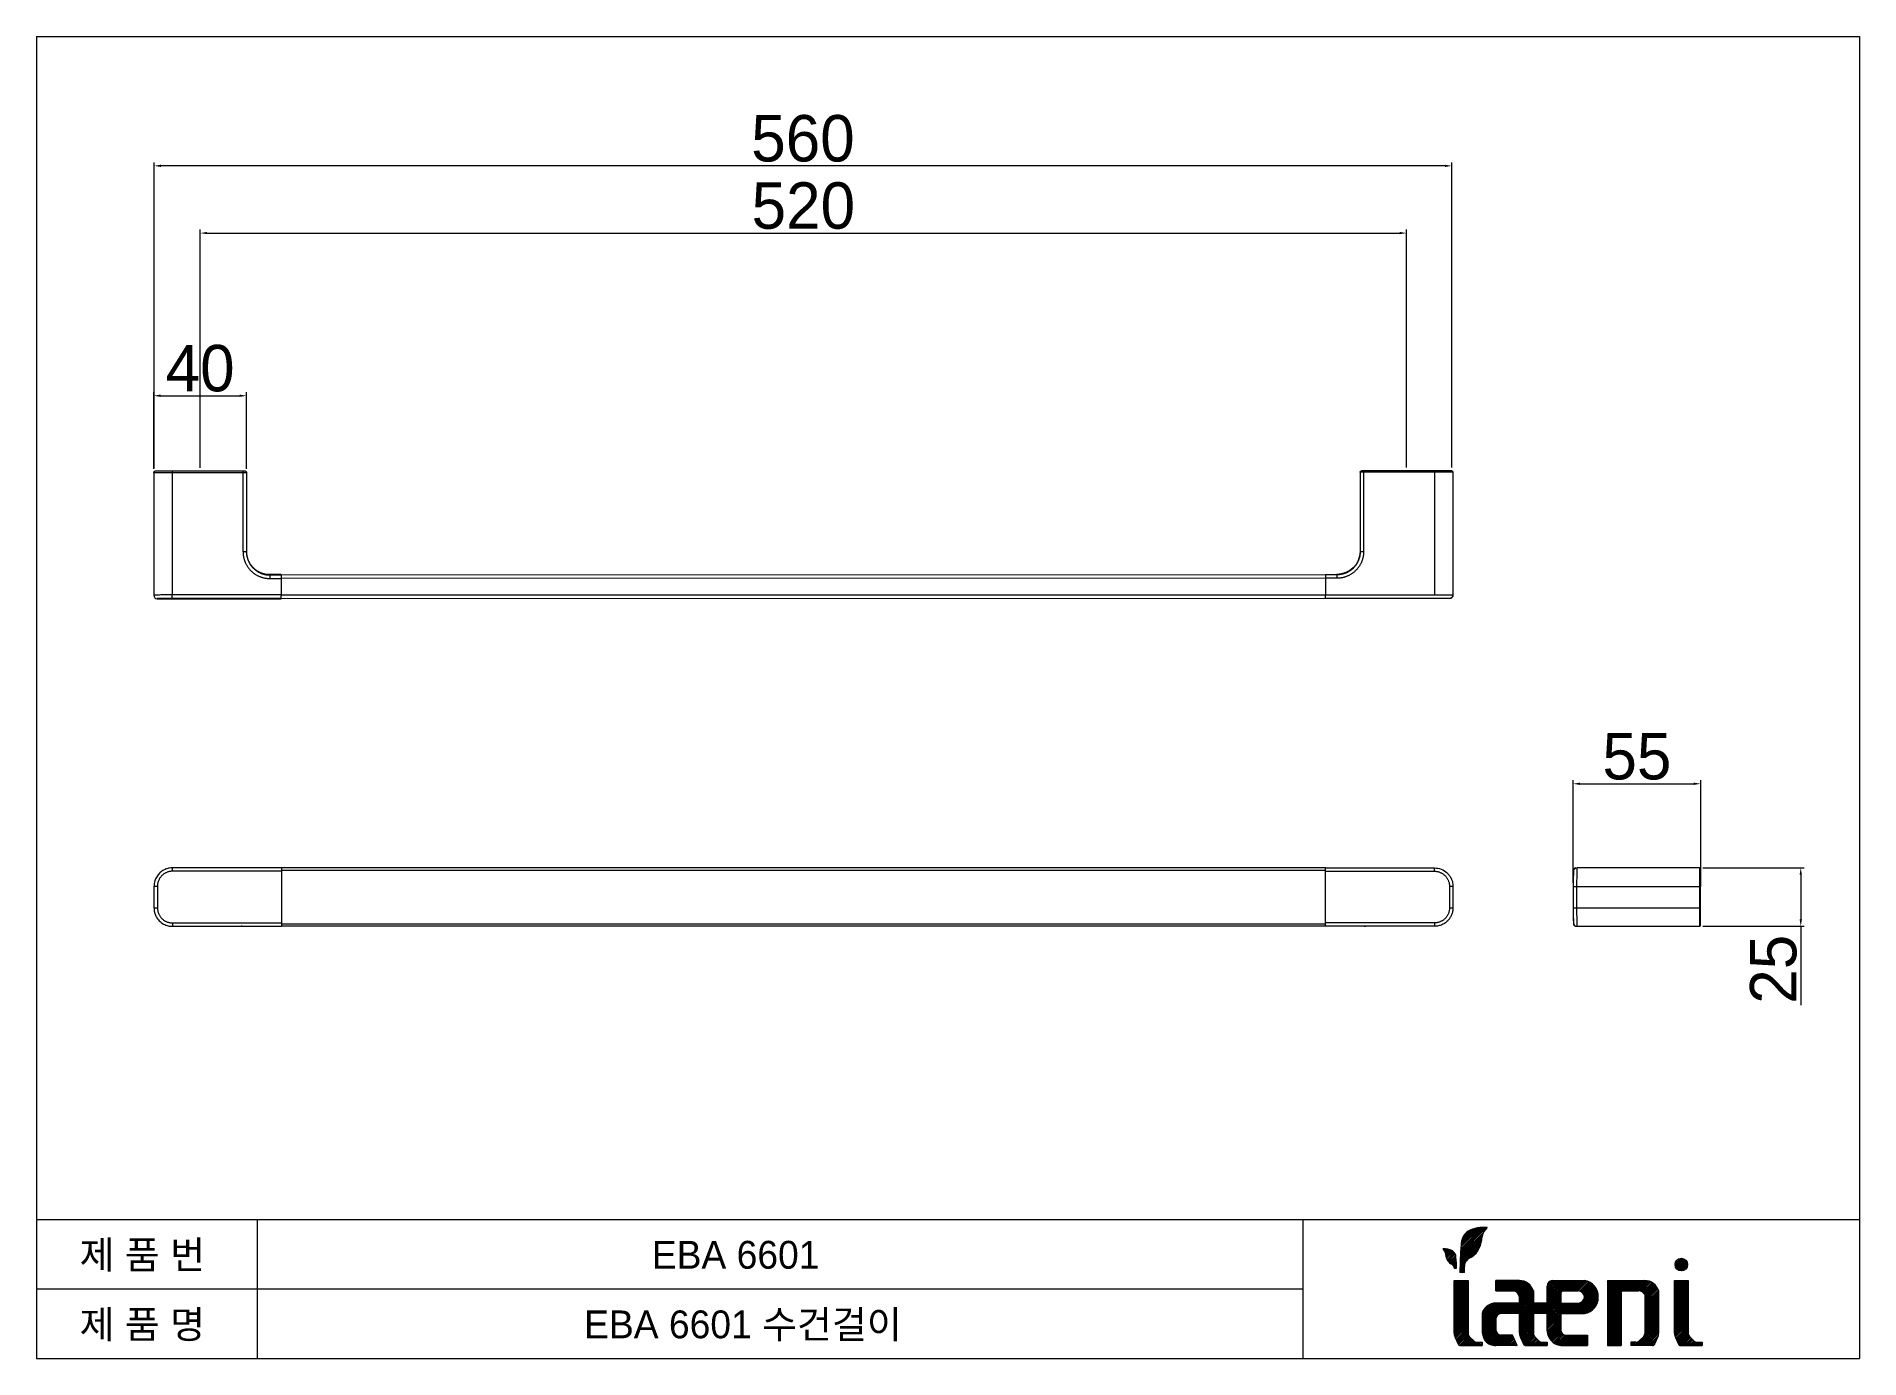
# Model space of a CAD drawing. Extents: x -5986 to -5200, y -1296 to -726.
import ezdxf

# ---------------------------------------------------------------- set-up
doc = ezdxf.new("R2010")
doc.units = 0
doc.header["$LTSCALE"] = 1.5
doc.header["$MEASUREMENT"] = 0
doc.header["$PDMODE"] = 35
doc.layers.get('0').update_dxf_attribs({"linetype": 'CONTINUOUS'})
doc.layers.get('DEFPOINTS').update_dxf_attribs({"linetype": 'CONTINUOUS'})
doc.layers.add('1', color=7, linetype='CONTINUOUS', true_color=0xffffff)
doc.layers.add('5', color=2, linetype='CONTINUOUS')
doc.layers.add('DIM', color=7, linetype='CONTINUOUS')
doc.styles.get("Standard").update_dxf_attribs({"font": 'NGULIM.TTF'})
doc.dimstyles.new('PJI', dxfattribs={"dimtxt": 5, "dimasz": 3, "dimexe": 1.5, "dimexo": 1.5, "dimgap": 1.5, "dimtad": 1, "dimdsep": 46, "dimtxsty": 'Standard', "dimcen": 0, "dimclrd": 1, "dimclre": 1, "dimclrt": 256, "dimadec": 0, "dimazin": 0, "dimtfac": 1, "dimtmove": 0, "dimatfit": 3, "dimfxl": 1, "dimtolj": 1, "dimtzin": 0, "dimarcsym": 0})
pattern_1 = [(45, (-6005.65865, -1853.8249), (-0.3367596, 0.3367596), [])]

# ---------------------------------------------------------------- blocks, each defined once
blk = doc.blocks.new('*D52')
at = {"color": 1, "lineweight": -2, "transparency": 16777216}
for p, q in [((-5934.97, -912.35), (-5934.97, -879.32)), ((-5894.97, -912.35), (-5894.97, -879.32)), ((-5931.97, -880.82), (-5897.97, -880.82))]:
    blk.add_line(p, q, dxfattribs=at)
at = {"color": 1, "transparency": 16777216}
for points in [[(-5931.97, -880.32), (-5931.97, -881.32), (-5934.97, -880.82)], [(-5897.97, -880.32), (-5897.97, -881.32), (-5894.97, -880.82)]]:
    blk.add_solid(points, dxfattribs=at)
at = {"layer": 'DEFPOINTS', "color": 0, "transparency": 16777216}
for p in [(-5894.97, -880.82), (-5934.97, -913.85), (-5894.97, -913.85)]:
    blk.add_point(p, dxfattribs=at)
at = {"transparency": 16777216, "insert": (-5914.97, -869.05), "char_height": 5, "attachment_point": 5}
blk.add_mtext('\\A1;{\\H4x;40}', dxfattribs=at)
blk = doc.blocks.new('*D53')
at = {"color": 1, "lineweight": -2, "transparency": 16777216}
for p, q in [((-5323.03, -1090.86), (-5323.03, -1046.62)), ((-5320.03, -1048.12), (-5271, -1048.12)), ((-5268, -1090.86), (-5268, -1046.62))]:
    blk.add_line(p, q, dxfattribs=at)
at = {"color": 1, "transparency": 16777216}
for points in [[(-5320.03, -1047.62), (-5320.03, -1048.62), (-5323.03, -1048.12)], [(-5271, -1047.62), (-5271, -1048.62), (-5268, -1048.12)]]:
    blk.add_solid(points, dxfattribs=at)
at = {"layer": 'DEFPOINTS', "color": 0, "transparency": 16777216}
for p in [(-5268, -1048.12), (-5323.03, -1092.36), (-5268, -1092.36)]:
    blk.add_point(p, dxfattribs=at)
at = {"transparency": 16777216, "insert": (-5295.52, -1036.38), "char_height": 5, "attachment_point": 5}
blk.add_mtext('\\A1;{\\H4x;55}', dxfattribs=at)
blk = doc.blocks.new('*D54')
at = {"layer": 'DEFPOINTS', "color": 1, "lineweight": -2, "transparency": 16777216}
for p, q in [((-5267.05, -1084.38), (-5223.37, -1084.38)), ((-5224.87, -1087.38), (-5224.87, -1106.58)), ((-5267.05, -1109.58), (-5223.37, -1109.58)), ((-5224.87, -1109.58), (-5224.87, -1143.62))]:
    blk.add_line(p, q, dxfattribs=at)
at = {"layer": 'DEFPOINTS', "color": 0, "transparency": 16777216}
for p in [(-5268.55, -1084.38), (-5268.55, -1109.58), (-5224.87, -1109.58)]:
    blk.add_point(p, dxfattribs=at)
at = {"layer": 'DEFPOINTS', "color": 1, "transparency": 16777216}
for points in [[(-5225.37, -1087.38), (-5224.37, -1087.38), (-5224.87, -1084.38)], [(-5225.37, -1106.58), (-5224.37, -1106.58), (-5224.87, -1109.58)]]:
    blk.add_solid(points, dxfattribs=at)
at = {"layer": 'DEFPOINTS', "transparency": 16777216, "insert": (-5236.62, -1128.1), "char_height": 5, "attachment_point": 5, "rotation": 90}
blk.add_mtext('\\A1;{\\H4x;25}', dxfattribs=at)
blk = doc.blocks.new('*D55')
at = {"layer": 'DEFPOINTS', "color": 0, "transparency": 16777216}
for p in [(-5394.82, -810.7), (-5914.97, -913.35), (-5394.82, -913.26)]:
    blk.add_point(p, dxfattribs=at)
at = {"layer": 'DIM', "color": 1, "lineweight": -2, "transparency": 16777216}
for p, q in [((-5914.97, -911.85), (-5914.97, -809.2)), ((-5394.82, -911.76), (-5394.82, -809.2)), ((-5911.97, -810.7), (-5397.82, -810.7))]:
    blk.add_line(p, q, dxfattribs=at)
at = {"layer": 'DIM', "color": 1, "transparency": 16777216}
for points in [[(-5911.97, -810.2), (-5911.97, -811.2), (-5914.97, -810.7)], [(-5397.82, -810.2), (-5397.82, -811.2), (-5394.82, -810.7)]]:
    blk.add_solid(points, dxfattribs=at)
at = {"layer": 'DIM', "transparency": 16777216, "insert": (-5654.9, -798.95), "char_height": 5, "attachment_point": 5}
blk.add_mtext('\\A1;{\\H4x;520}', dxfattribs=at)
blk = doc.blocks.new('*D56')
at = {"layer": 'DEFPOINTS', "color": 0, "transparency": 16777216}
for p in [(-5934.83, -781.71), (-5934.83, -913.5), (-5375.32, -913.26)]:
    blk.add_point(p, dxfattribs=at)
at = {"layer": 'DIM', "color": 1, "lineweight": -2, "transparency": 16777216}
for p, q in [((-5934.83, -912), (-5934.83, -780.21)), ((-5378.32, -781.71), (-5931.83, -781.71)), ((-5375.32, -911.76), (-5375.32, -780.21))]:
    blk.add_line(p, q, dxfattribs=at)
at = {"layer": 'DIM', "color": 1, "transparency": 16777216}
for points in [[(-5931.83, -781.21), (-5931.83, -782.21), (-5934.83, -781.71)], [(-5378.32, -781.21), (-5378.32, -782.21), (-5375.32, -781.71)]]:
    blk.add_solid(points, dxfattribs=at)
at = {"layer": 'DIM', "transparency": 16777216, "insert": (-5655.07, -769.96), "char_height": 5, "attachment_point": 5}
blk.add_mtext('\\A1;{\\H4x;560}', dxfattribs=at)

msp = doc.modelspace()

# ---------------------------------------------------------------- hatches: boundary and pattern name
h = msp.add_hatch()
h.set_pattern_fill('ANSI31', color=256, scale=0.15, style=0)
h.set_pattern_definition(pattern_1)
h.paths.add_polyline_path([(-5375.02, -1249.423, 0.1524394), (-5379.137, -1248.674, -0.1528072), (-5378.025, -1250.559, 0.2348125), (-5375.785, -1255.065, -0.3447142), (-5374.231, -1257.052), (-5373.282, -1256.96, 0.0196294), (-5373.525, -1252.442, 0.2340696)])
h.paths.add_polyline_path([(-5362.3, -1243.271, -0.1528072), (-5360.076, -1239.502, 0.1524394), (-5368.31, -1240.999, 0.2340696), (-5371.3, -1247.037, 0.0256219), (-5371.793, -1258.836), (-5369.889, -1258.836), (-5369.889, -1256.257, -0.3447142), (-5366.78, -1252.284, 0.2348125)])
h.paths.add_polyline_path([(-5368.3, -1262.277), (-5374.3, -1262.277), (-5374.3, -1285.059, 0.0847798), (-5373.84, -1286.919), (-5372.546, -1289.72, 0.2730278), (-5371.58, -1290.363), (-5362.3, -1290.363), (-5362.3, -1288.924), (-5364.475, -1288.924, -0.1825797), (-5365.891, -1288.333), (-5367.563, -1286.661, -0.1828868), (-5368.3, -1285.276)])
h = msp.add_hatch()
h.set_pattern_fill('ANSI31', color=256, scale=0.15, style=0)
h.set_pattern_definition(pattern_1)
h.paths.add_polyline_path([(-5273.659, -1255.421, 1), (-5279.059, -1255.421, 1)])
h.paths.add_polyline_path([(-5273.359, -1262.277), (-5279.359, -1262.277), (-5279.359, -1285.059, 0.0847798), (-5278.9, -1286.919), (-5277.605, -1289.72, 0.2730278), (-5276.639, -1290.363), (-5267.359, -1290.363), (-5267.359, -1288.924), (-5269.386, -1288.924, -0.2153477), (-5271.039, -1288.244), (-5272.622, -1286.661, -0.2496262), (-5273.359, -1284.712)])
h = msp.add_hatch()
h.set_pattern_fill('ANSI31', color=256, scale=0.15, style=0)
h.set_pattern_definition(pattern_1)
h.paths.add_polyline_path([(-5346.17, -1269.758), (-5346.17, -1272.009), (-5356.3, -1272.009, 0.3333333), (-5362.3, -1276.509), (-5362.3, -1283.897, 0.1387719), (-5360.882, -1288.364, 0.2086359), (-5356.3, -1290.363), (-5347.1, -1290.363), (-5349.151, -1285.863), (-5354.247, -1285.863, -0.3566638), (-5356.3, -1283.351), (-5356.3, -1279.021, -0.3566638), (-5354.247, -1276.509), (-5346.17, -1276.509), (-5346.17, -1285.059, 0.0847798), (-5345.71, -1286.919), (-5344.416, -1289.72, 0.2730278), (-5343.45, -1290.363), (-5334.17, -1290.363), (-5334.17, -1288.924), (-5336.197, -1288.924, -0.2153477), (-5337.85, -1288.244), (-5339.433, -1286.661, -0.2496262), (-5340.17, -1284.712), (-5340.17, -1276.509), (-5334.28, -1276.509), (-5334.28, -1283.783, 0.3707536), (-5328.28, -1290.363), (-5316.751, -1290.363), (-5316.751, -1285.863), (-5325.955, -1285.863, -0.4457129), (-5328.28, -1283.383), (-5328.28, -1276.509), (-5318.15, -1276.509, 0.3809223), (-5312.151, -1269.393, 0.3809223), (-5318.15, -1262.277), (-5332.051, -1262.277, 0.3803536), (-5334.28, -1264.783), (-5334.28, -1272.009), (-5340.17, -1272.009), (-5340.17, -1266.777, 0.3333333), (-5346.17, -1262.277), (-5356.3, -1262.277), (-5356.3, -1266.777), (-5348.53, -1266.777, -0.3479678)])
h.paths.add_polyline_path([(-5327.355, -1266.777), (-5320.853, -1266.777, -0.4077893), (-5318.148, -1269.393, -0.4077893), (-5320.853, -1272.009), (-5328.28, -1272.009), (-5328.28, -1267.732, -0.494545)], flags=16)
h = msp.add_hatch()
h.set_pattern_fill('ANSI31', color=256, scale=0.15, style=0)
h.set_pattern_definition(pattern_1)
h.paths.add_polyline_path([(-5302.257, -1266.777), (-5294.799, -1266.777, -0.2724137), (-5292.127, -1268.35), (-5292.127, -1284.712, -0.2496262), (-5292.864, -1286.661), (-5294.447, -1288.244, -0.2153477), (-5296.1, -1288.924), (-5298.127, -1288.924), (-5298.127, -1290.363), (-5288.847, -1290.363, 0.2730278), (-5287.881, -1289.72), (-5286.587, -1286.919, 0.0847798), (-5286.127, -1285.059), (-5286.127, -1266.777, 0.3333333), (-5292.127, -1262.277), (-5308.257, -1262.277), (-5308.257, -1290.363), (-5302.257, -1290.363)])

# ---------------------------------------------------------------- linework, layer by layer
for p, q in [((-5985.532, -725.927), (-5199.532, -725.927)), ((-5985.532, -725.927), (-5985.532, -1295.927)), ((-5199.532, -725.927), (-5199.532, -1295.927)), ((-5934.973, -913.851), (-5934.973, -966.824)), ((-5926.973, -913.351), (-5926.973, -913.851)), ((-5926.973, -913.851), (-5926.973, -966.695)), ((-5382.819, -913.255), (-5382.819, -913.755)), ((-5382.819, -913.755), (-5382.819, -966.695)), ((-5374.819, -913.755), (-5374.819, -966.729)), ((-5894.972, -948.102), (-5896.473, -948.102)), ((-5414.82, -948.007), (-5413.319, -948.007)), ((-5879.973, -957.951), (-5884.973, -957.951)), ((-5884.973, -958.107), (-5884.973, -957.951)), ((-5884.973, -958.107), (-5884.973, -959.607)), ((-5884.973, -958.107), (-5879.973, -958.107)), ((-5879.973, -957.951), (-5879.973, -966.695)), ((-5429.819, -958.151), (-5879.973, -958.107)), ((-5429.819, -957.855), (-5424.819, -957.855)), ((-5429.819, -957.855), (-5429.819, -966.6)), ((-5424.819, -958.012), (-5429.819, -958.012)), ((-5424.819, -958.012), (-5424.819, -957.855)), ((-5424.819, -958.012), (-5424.819, -959.511)), ((-5879.973, -966.695), (-5926.973, -966.695)), ((-5926.973, -968.194), (-5926.973, -966.695)), ((-5884.973, -959.607), (-5879.973, -959.607)), ((-5429.819, -959.511), (-5879.973, -959.607)), ((-5879.973, -966.695), (-5879.973, -967.151)), ((-5879.973, -966.695), (-5879.973, -967.151)), ((-5454.973, -966.695), (-5407.973, -966.695)), ((-5424.819, -959.511), (-5429.819, -959.511)), ((-5374.819, -966.729), (-5374.819, -966.755)), ((-5934.973, -966.824), (-5934.973, -966.851)), ((-5933.473, -968.351), (-5933.473, -968.324)), ((-5933.473, -968.351), (-5879.973, -968.351)), ((-5879.973, -968.194), (-5926.973, -968.194)), ((-5879.973, -968.151), (-5879.973, -967.151)), ((-5879.973, -968.151), (-5879.973, -968.194)), ((-5879.973, -968.351), (-5879.973, -968.194)), ((-5429.819, -968.255), (-5879.973, -968.351)), ((-5429.819, -968.055), (-5429.819, -967.055)), ((-5376.319, -968.255), (-5429.819, -968.255)), ((-5376.319, -968.255), (-5376.319, -968.229)), ((-5879.881, -1084.38), (-5926.881, -1084.38)), ((-5926.881, -1085.838), (-5926.881, -1084.38)), ((-5429.819, -1084.38), (-5879.881, -1084.38)), ((-5429.819, -1084.38), (-5382.819, -1084.38)), ((-5382.819, -1085.838), (-5382.819, -1084.38)), ((-5268.554, -1084.38), (-5321.399, -1084.38)), ((-5268.554, -1084.38), (-5268.554, -1092.38)), ((-5934.885, -1092.38), (-5934.885, -1101.58)), ((-5933.381, -1092.363), (-5933.381, -1101.598)), ((-5879.881, -1085.838), (-5926.881, -1085.838)), ((-5429.819, -1085.838), (-5382.819, -1085.838)), ((-5376.319, -1092.363), (-5376.319, -1101.598)), ((-5374.819, -1092.38), (-5374.819, -1101.58)), ((-5323.028, -1092.363), (-5321.528, -1092.38)), ((-5268.554, -1092.38), (-5268.554, -1101.58)), ((-5268.554, -1092.38), (-5268.054, -1092.38)), ((-5268.054, -1084.88), (-5268.054, -1092.38)), ((-5268.054, -1101.58), (-5268.054, -1092.38)), ((-5926.881, -1108.122), (-5926.881, -1109.58)), ((-5926.881, -1108.122), (-5879.881, -1108.122)), ((-5382.819, -1108.122), (-5429.819, -1108.122)), ((-5382.819, -1108.122), (-5382.819, -1109.58)), ((-5323.028, -1101.598), (-5321.528, -1101.58)), ((-5321.528, -1101.58), (-5268.554, -1101.58)), ((-5268.054, -1101.58), (-5268.554, -1101.58)), ((-5268.554, -1101.58), (-5268.554, -1109.58)), ((-5268.054, -1109.08), (-5268.054, -1101.58)), ((-5926.881, -1109.58), (-5879.881, -1109.58)), ((-5429.819, -1109.58), (-5879.881, -1109.58)), ((-5382.819, -1109.58), (-5429.819, -1109.58)), ((-5321.399, -1109.58), (-5268.554, -1109.58)), ((-5985.532, -1235.927), (-5199.532, -1235.927)), ((-5890.344, -1235.927), (-5890.344, -1295.927)), ((-5439.532, -1235.927), (-5439.532, -1295.927)), ((-5374.231, -1257.052), (-5373.282, -1256.96)), ((-5369.889, -1258.836), (-5369.889, -1256.257)), ((-5374.3, -1262.277), (-5368.3, -1262.277)), ((-5374.3, -1262.277), (-5368.3, -1262.277)), ((-5374.3, -1262.277), (-5371.3, -1262.277)), ((-5374.3, -1262.277), (-5371.3, -1262.277)), ((-5374.3, -1285.059), (-5374.3, -1262.277)), ((-5369.889, -1258.836), (-5371.793, -1258.836)), ((-5368.3, -1262.277), (-5368.3, -1285.276)), ((-5346.17, -1262.277), (-5356.3, -1262.277)), ((-5348.399, -1262.277), (-5356.3, -1262.277)), ((-5356.3, -1266.777), (-5356.3, -1262.277)), ((-5348.399, -1262.277), (-5352.17, -1262.277)), ((-5334.28, -1264.783), (-5334.28, -1272.009)), ((-5332.051, -1262.277), (-5318.15, -1262.277)), ((-5332.051, -1262.277), (-5328.28, -1262.277)), ((-5308.257, -1262.277), (-5292.127, -1262.277)), ((-5308.257, -1262.277), (-5308.257, -1290.363)), ((-5308.257, -1262.277), (-5302.257, -1262.277)), ((-5279.359, -1285.059), (-5279.359, -1262.277)), ((-5279.359, -1262.277), (-5273.359, -1262.277)), ((-5279.359, -1262.277), (-5273.359, -1262.277)), ((-5279.359, -1262.277), (-5276.359, -1262.277)), ((-5273.359, -1262.277), (-5273.359, -1285.276)), ((-5985.532, -1265.927), (-5439.532, -1265.927)), ((-5348.53, -1266.777), (-5356.3, -1266.777)), ((-5356.3, -1266.777), (-5348.53, -1266.777)), ((-5346.17, -1272.009), (-5356.3, -1272.009)), ((-5352.17, -1272.009), (-5356.3, -1272.009)), ((-5346.17, -1272.009), (-5346.17, -1269.758)), ((-5346.17, -1269.758), (-5346.17, -1272.009)), ((-5346.17, -1269.758), (-5346.17, -1272.009)), ((-5340.17, -1266.777), (-5340.17, -1272.009)), ((-5334.28, -1272.009), (-5340.17, -1272.009)), ((-5328.28, -1267.483), (-5328.28, -1272.009)), ((-5328.28, -1272.009), (-5320.822, -1272.009)), ((-5327.551, -1266.777), (-5320.822, -1266.777)), ((-5312.15, -1269.433), (-5312.15, -1269.353)), ((-5302.257, -1266.777), (-5302.257, -1290.363)), ((-5302.257, -1266.777), (-5294.799, -1266.777)), ((-5292.127, -1268.35), (-5292.127, -1285.276)), ((-5286.127, -1285.059), (-5286.127, -1266.777)), ((-5362.3, -1276.509), (-5362.3, -1283.351)), ((-5356.3, -1279.021), (-5356.3, -1283.351)), ((-5346.17, -1276.509), (-5354.247, -1276.509)), ((-5346.17, -1276.509), (-5354.247, -1276.509)), ((-5346.17, -1285.059), (-5346.17, -1276.509)), ((-5334.28, -1276.509), (-5340.17, -1276.509)), ((-5340.17, -1276.509), (-5340.17, -1285.276)), ((-5334.28, -1276.509), (-5334.28, -1283.383)), ((-5328.28, -1276.509), (-5328.28, -1283.383)), ((-5328.28, -1276.509), (-5318.15, -1276.509)), ((-5373.84, -1286.919), (-5372.563, -1289.683)), ((-5365.891, -1288.333), (-5367.563, -1286.661)), ((-5364.475, -1288.924), (-5362.3, -1288.924)), ((-5362.3, -1288.924), (-5362.3, -1290.363)), ((-5349.151, -1285.863), (-5354.247, -1285.863)), ((-5347.1, -1290.363), (-5349.151, -1285.863)), ((-5349.123, -1285.924), (-5349.151, -1285.924)), ((-5345.71, -1286.919), (-5344.433, -1289.683)), ((-5337.761, -1288.333), (-5339.433, -1286.661)), ((-5336.346, -1288.924), (-5334.17, -1288.924)), ((-5334.17, -1288.924), (-5334.17, -1290.363)), ((-5325.955, -1285.863), (-5316.751, -1285.863)), ((-5316.751, -1285.863), (-5316.751, -1290.363)), ((-5295.952, -1288.924), (-5298.127, -1288.924)), ((-5298.127, -1288.924), (-5298.127, -1290.363)), ((-5294.536, -1288.333), (-5292.864, -1286.661)), ((-5286.587, -1286.919), (-5287.864, -1289.683)), ((-5278.9, -1286.919), (-5277.623, -1289.683)), ((-5270.95, -1288.333), (-5272.622, -1286.661)), ((-5269.535, -1288.924), (-5267.359, -1288.924)), ((-5267.359, -1288.924), (-5267.359, -1290.363)), ((-5985.532, -1295.927), (-5199.532, -1295.927)), ((-5371.58, -1290.363), (-5362.3, -1290.363)), ((-5347.1, -1290.363), (-5356.3, -1290.363)), ((-5347.1, -1290.302), (-5347.1, -1290.363)), ((-5343.45, -1290.363), (-5334.17, -1290.363)), ((-5328.28, -1290.363), (-5316.751, -1290.363)), ((-5308.257, -1290.363), (-5302.257, -1290.363)), ((-5288.847, -1290.363), (-5298.127, -1290.363)), ((-5276.639, -1290.363), (-5267.359, -1290.363))]:
    msp.add_line(p, q)
msp.add_circle((-5276.359, -1255.421), 2.7)
at = {"extrusion": (0, 0, -1)}
for centre, radius, start, end in [((5934.473, -913.851), 0.5, 0, 90), ((5895.473, -913.851), 0.5, 90, 111.612656), ((5895.473, -913.851), 0.5, 90, 169.499498), ((5895.473, -913.851), 0.5, 169.499517, 180), ((5414.319, -913.755), 0.5, 0, 10.500483), ((5414.319, -913.755), 0.5, 10.500502, 90), ((5375.319, -913.755), 0.5, 90, 180), ((5884.973, -947.951), 10, 270, 359.132553), ((5424.819, -947.855), 10, 180.867447, 270), ((5321.399, -1085.88), 1.5, 6.442165, 90)]:
    msp.add_arc(centre, radius, start, end, dxfattribs=at)
for centre, radius, start, end in [((-5376.319, -966.755), 1.5, 270, 0), ((-5933.473, -966.851), 1.5, 180, 270), ((-5321.854, -1085.43), 1, 90, 180), ((-5268.554, -1084.88), 0.5, 0, 90), ((-4926.054, -1096.98), 397, 179.333587, 180.666413), ((-4926.054, -1096.98), 397, 178.39174, 179.333628), ((-5321.399, -1085.88), 1.5, 173.55781, 178.39174), ((-4926.054, -1096.98), 395.5, 179.333587, 180.666413), ((-5321.399, -1108.08), 1.5, 181.60826, 270), ((-5321.399, -1108.08), 1.5, 183.72138, 186.409048), ((-5321.854, -1108.43), 1, 180, 254.366713), ((-5268.554, -1109.08), 0.5, 270, 0), ((-5363.709, -1247.037), 7.591, 127.303908, 180), ((-5361.795, -1253.44), 14.043, 82.971351, 117.640983), ((-5355.166, -1244.94), 7.327, 132.081183, 166.833201), ((-5378.278, -1255.643), 7.022, 62.359017, 97.028649), ((-5381.592, -1251.393), 3.664, 13.166799, 47.918817), ((-5377.321, -1252.442), 3.796, 0, 52.696092), ((-5256.497, -1257.739), 115.301, 174.674323, 180.545154), ((-5373.607, -1243.271), 11.307, 307.142517, 0), ((-5372.372, -1250.559), 5.653, 180, 232.857483), ((-5376.278, -1257.052), 2.047, 0, 76.07919), ((-5430.927, -1257.793), 57.651, 0.827527, 5.325677), ((-5365.795, -1256.257), 4.093, 103.92081, 180), ((-5346.17, -1268.527), 6.25, 16.260205, 90), ((-5331.756, -1264.783), 2.523, 96.70204, 180), ((-5319.143, -1269.201), 6.995, 358.75267, 81.838177), ((-5292.127, -1268.527), 6.25, 16.260205, 90), ((-5356.3, -1278.259), 6.25, 90, 163.739795), ((-5349.232, -1269.758), 3.062, 0, 76.745), ((-5327.453, -1267.607), 0.836, 96.720184, 171.462322), ((-5320.838, -1269.468), 2.69, 1.582653, 89.676915), ((-5320.838, -1269.319), 2.69, 270.323085, 358.417347), ((-5319.143, -1269.585), 6.995, 278.161823, 1.24733), ((-5294.799, -1269.835), 3.057, 29.046411, 90), ((-5353.737, -1279.021), 2.563, 101.482081, 180), ((-5368.624, -1284.642), 5.691, 184.194075, 203.577824), ((-5366.102, -1284.994), 2.217, 187.303959, 228.760382), ((-5364.401, -1286.754), 2.171, 226.649105, 268.03742), ((-5353.698, -1283.624), 8.607, 178.18318, 213.419165), ((-5356.3, -1284.113), 6.25, 222.860395, 270), ((-5353.737, -1283.351), 2.563, 180, 258.517919), ((-5340.494, -1284.642), 5.691, 184.194075, 203.577824), ((-5337.972, -1284.994), 2.217, 187.303959, 228.760382), ((-5336.271, -1286.754), 2.171, 226.649105, 268.03742), ((-5327.453, -1283.583), 6.83, 178.322253, 263.047516), ((-5326.003, -1283.578), 2.285, 175.108939, 271.201545), ((-5296.026, -1286.754), 2.171, 271.96258, 313.350895), ((-5294.325, -1284.994), 2.217, 311.239618, 352.696041), ((-5291.803, -1284.642), 5.691, 336.422176, 355.805925), ((-5273.683, -1284.642), 5.691, 184.194075, 203.577824), ((-5271.161, -1284.994), 2.217, 187.303959, 228.760382), ((-5269.46, -1286.754), 2.171, 226.649105, 268.03742), ((-5371.519, -1289.223), 1.141, 203.7602, 266.918511), ((-5343.389, -1289.223), 1.141, 203.7602, 266.918511), ((-5288.908, -1289.223), 1.141, 273.081489, 336.2398), ((-5276.578, -1289.223), 1.141, 203.7602, 266.918511)]:
    msp.add_arc(centre, radius, start, end)
msp.add_ellipse((-5376.319, -966.729), major_axis=(-1.5, 0), ratio=0.9999324, start_param=3.1415927, end_param=4.712389, dxfattribs=at)
for centre, major_axis, ratio, start_param, end_param in [((-5933.473, -966.824), (1.5, 0), 0.9999324, 3.1415927, 4.712389), ((-5933.381, -1092.38), (1.5, 0), 0.0116308, 1.5707963, 3.1415927), ((-5376.319, -1092.38), (-1.5, 0), 0.0116308, 3.1415927, 4.712389), ((-5933.381, -1101.58), (1.5, 0), 0.0116308, 3.1415927, 4.712389), ((-5376.319, -1101.58), (-1.5, 0), 0.0116308, 1.5707963, 3.1415927)]:
    msp.add_ellipse(centre, major_axis=major_axis, ratio=ratio, start_param=start_param, end_param=end_param)
for points, degree in [([(-5896.473, -948.102), (-5896.473, -948.279), (-5896.465, -948.634), (-5896.428, -949.164), (-5896.367, -949.692), (-5896.281, -950.217), (-5896.171, -950.738), (-5896.038, -951.252), (-5895.88, -951.76), (-5895.7, -952.26), (-5895.496, -952.752), (-5895.27, -953.233), (-5895.023, -953.703), (-5894.753, -954.162), (-5894.463, -954.607), (-5894.153, -955.039), (-5893.823, -955.455), (-5893.474, -955.856), (-5893.107, -956.241), (-5892.722, -956.608), (-5892.321, -956.957), (-5891.905, -957.287), (-5891.473, -957.597), (-5891.028, -957.888), (-5890.57, -958.157), (-5890.1, -958.405), (-5889.619, -958.631), (-5889.128, -958.834), (-5888.628, -959.014), (-5888.12, -959.172), (-5887.606, -959.305), (-5887.086, -959.415), (-5886.562, -959.5), (-5886.034, -959.562), (-5885.504, -959.598), (-5885.15, -959.607), (-5884.973, -959.607)], 3), ([(-5894.973, -948.102), (-5894.973, -948.256), (-5894.966, -948.564), (-5894.934, -949.026), (-5894.88, -949.485), (-5894.806, -949.942), (-5894.711, -950.394), (-5894.594, -950.842), (-5894.458, -951.283), (-5894.301, -951.718), (-5894.124, -952.146), (-5893.927, -952.564), (-5893.712, -952.973), (-5893.478, -953.372), (-5893.225, -953.759), (-5892.955, -954.135), (-5892.668, -954.497), (-5892.365, -954.846), (-5892.046, -955.18), (-5891.711, -955.499), (-5891.363, -955.803), (-5891, -956.09), (-5890.625, -956.36), (-5890.238, -956.612), (-5889.84, -956.846), (-5889.431, -957.062), (-5889.013, -957.258), (-5888.586, -957.435), (-5888.151, -957.592), (-5887.71, -957.729), (-5887.263, -957.845), (-5886.811, -957.94), (-5886.355, -958.015), (-5885.896, -958.068), (-5885.435, -958.1), (-5885.127, -958.107), (-5884.973, -958.107)], 3), ([(-5414.819, -948.007), (-5414.819, -948.161), (-5414.826, -948.469), (-5414.858, -948.931), (-5414.912, -949.39), (-5414.986, -949.846), (-5415.081, -950.299), (-5415.198, -950.746), (-5415.334, -951.188), (-5415.491, -951.623), (-5415.668, -952.05), (-5415.865, -952.469), (-5416.08, -952.878), (-5416.315, -953.277), (-5416.567, -953.664), (-5416.837, -954.039), (-5417.124, -954.402), (-5417.427, -954.75), (-5417.746, -955.085), (-5418.081, -955.404), (-5418.429, -955.708), (-5418.792, -955.995), (-5419.167, -956.265), (-5419.554, -956.517), (-5419.952, -956.751), (-5420.361, -956.967), (-5420.779, -957.163), (-5421.206, -957.34), (-5421.641, -957.497), (-5422.082, -957.634), (-5422.529, -957.75), (-5422.982, -957.845), (-5423.438, -957.92), (-5423.896, -957.973), (-5424.357, -958.005), (-5424.665, -958.012), (-5424.819, -958.012)], 3), ([(-5413.319, -948.007), (-5413.319, -948.184), (-5413.327, -948.538), (-5413.364, -949.069), (-5413.425, -949.597), (-5413.511, -950.122), (-5413.621, -950.642), (-5413.754, -951.157), (-5413.912, -951.665), (-5414.092, -952.165), (-5414.296, -952.656), (-5414.522, -953.138), (-5414.77, -953.608), (-5415.039, -954.066), (-5415.329, -954.512), (-5415.64, -954.943), (-5415.97, -955.36), (-5416.318, -955.761), (-5416.686, -956.146), (-5417.07, -956.513), (-5417.471, -956.862), (-5417.888, -957.192), (-5418.319, -957.502), (-5418.764, -957.792), (-5419.222, -958.062), (-5419.692, -958.309), (-5420.173, -958.535), (-5420.664, -958.739), (-5421.164, -958.919), (-5421.672, -959.076), (-5422.186, -959.21), (-5422.706, -959.32), (-5423.23, -959.405), (-5423.758, -959.466), (-5424.288, -959.503), (-5424.642, -959.511), (-5424.819, -959.511)], 3), ([(-5374.973, -966.695), (-5374.818, -966.843), (-5374.843, -966.997)], 2), ([(-5374.884, -966.722), (-5374.86, -966.724), (-5374.84, -966.726), (-5374.819, -966.729)], 3), ([(-5934.908, -966.817), (-5934.932, -966.819), (-5934.952, -966.822), (-5934.973, -966.824)], 3), ([(-5934.819, -966.79), (-5934.974, -966.939), (-5934.949, -967.092)], 2), ([(-5926.973, -968.194), (-5927.185, -968.194), (-5927.596, -968.195), (-5928.159, -968.197), (-5928.703, -968.201), (-5929.222, -968.205), (-5929.723, -968.211), (-5930.206, -968.218), (-5930.668, -968.225), (-5931.102, -968.233), (-5931.508, -968.242), (-5931.883, -968.251), (-5932.223, -968.26), (-5932.526, -968.27), (-5932.789, -968.279), (-5933.013, -968.288), (-5933.196, -968.297), (-5933.34, -968.306), (-5933.443, -968.315), (-5933.474, -968.32), (-5933.473, -968.325)], 3), ([(-5926.881, -1085.838), (-5927.094, -1085.838), (-5927.505, -1085.859), (-5928.067, -1085.94), (-5928.611, -1086.065), (-5929.13, -1086.233), (-5929.632, -1086.443), (-5930.115, -1086.694), (-5930.576, -1086.985), (-5931.011, -1087.314), (-5931.417, -1087.678), (-5931.791, -1088.075), (-5932.131, -1088.503), (-5932.435, -1088.957), (-5932.698, -1089.433), (-5932.922, -1089.933), (-5933.104, -1090.451), (-5933.249, -1091.008), (-5933.352, -1091.63), (-5933.381, -1092.109), (-5933.381, -1092.363)], 3), ([(-5382.819, -1085.838), (-5382.607, -1085.838), (-5382.196, -1085.859), (-5381.633, -1085.94), (-5381.089, -1086.065), (-5380.57, -1086.233), (-5380.069, -1086.443), (-5379.586, -1086.694), (-5379.125, -1086.985), (-5378.69, -1087.314), (-5378.284, -1087.678), (-5377.91, -1088.075), (-5377.569, -1088.503), (-5377.266, -1088.957), (-5377.003, -1089.433), (-5376.779, -1089.933), (-5376.596, -1090.451), (-5376.452, -1091.008), (-5376.349, -1091.63), (-5376.319, -1092.109), (-5376.319, -1092.363)], 3), ([(-5322.898, -1085.836), (-5322.898, -1085.84), (-5322.899, -1085.859), (-5322.901, -1085.94), (-5322.904, -1086.065), (-5322.909, -1086.233), (-5322.915, -1086.443), (-5322.921, -1086.694), (-5322.929, -1086.985), (-5322.937, -1087.314), (-5322.945, -1087.678), (-5322.955, -1088.075), (-5322.964, -1088.503), (-5322.973, -1088.957), (-5322.983, -1089.433), (-5322.992, -1089.933), (-5323.001, -1090.451), (-5323.01, -1091.008), (-5323.019, -1091.63), (-5323.025, -1092.109), (-5323.028, -1092.363)], 3), ([(-5933.381, -1101.598), (-5933.381, -1101.809), (-5933.361, -1102.219), (-5933.281, -1102.783), (-5933.157, -1103.328), (-5932.991, -1103.848), (-5932.783, -1104.351), (-5932.533, -1104.836), (-5932.243, -1105.3), (-5931.916, -1105.737), (-5931.554, -1106.144), (-5931.159, -1106.52), (-5930.734, -1106.862), (-5930.282, -1107.167), (-5929.809, -1107.432), (-5929.312, -1107.657), (-5928.795, -1107.841), (-5928.239, -1107.988), (-5927.615, -1108.092), (-5927.136, -1108.122), (-5926.881, -1108.122)], 3), ([(-5376.319, -1101.598), (-5376.319, -1101.809), (-5376.34, -1102.219), (-5376.419, -1102.783), (-5376.544, -1103.328), (-5376.71, -1103.848), (-5376.918, -1104.351), (-5377.168, -1104.836), (-5377.457, -1105.3), (-5377.785, -1105.737), (-5378.147, -1106.144), (-5378.541, -1106.52), (-5378.967, -1106.862), (-5379.419, -1107.167), (-5379.892, -1107.432), (-5380.389, -1107.657), (-5380.905, -1107.841), (-5381.462, -1107.988), (-5382.085, -1108.092), (-5382.565, -1108.122), (-5382.819, -1108.122)], 3), ([(-5323.028, -1101.598), (-5323.025, -1101.809), (-5323.02, -1102.219), (-5323.012, -1102.783), (-5323.004, -1103.328), (-5322.995, -1103.848), (-5322.986, -1104.351), (-5322.977, -1104.836), (-5322.967, -1105.3), (-5322.958, -1105.737), (-5322.949, -1106.144), (-5322.94, -1106.52), (-5322.931, -1106.862), (-5322.924, -1107.167), (-5322.917, -1107.432), (-5322.911, -1107.657), (-5322.906, -1107.841), (-5322.902, -1107.988), (-5322.899, -1108.092), (-5322.898, -1108.12), (-5322.898, -1108.125)], 3)]:
    msp.add_open_spline(points, degree=degree)
for points, knots in [([(-5926.973, -966.695), (-5927.414, -966.695), (-5928.345, -966.696), (-5929.771, -966.705), (-5931.235, -966.72), (-5933.151, -966.751), (-5934.576, -966.79), (-5934.845, -966.811), (-5934.908, -966.817)], [0, 0, 0, 0, 0.1117434, 0.235787, 0.372114, 0.5207003, 0.8498645, 1, 1, 1, 1]), ([(-5926.881, -1084.38), (-5927.323, -1084.402), (-5928.253, -1084.446), (-5929.68, -1084.836), (-5931.143, -1085.539), (-5933.06, -1087.033), (-5934.614, -1089.438), (-5934.807, -1091.56), (-5934.881, -1092.38)], [0, 0, 0, 0, 0.1056761, 0.2229847, 0.3519096, 0.4924284, 0.8037202, 1, 1, 1, 1]), ([(-5382.819, -1084.38), (-5381.828, -1084.488), (-5379.773, -1084.71), (-5377.571, -1086.191), (-5376.23, -1087.76), (-5375.514, -1089.018), (-5375.075, -1090.259), (-5374.854, -1091.37), (-5374.83, -1092.063), (-5374.819, -1092.38)], [0, 0, 0, 0, 0.236327, 0.4896317, 0.6097602, 0.7298878, 0.8340393, 0.9240803, 1, 1, 1, 1]), ([(-5321.399, -1084.38), (-5321.401, -1084.488), (-5321.406, -1084.71), (-5321.438, -1086.191), (-5321.467, -1087.76), (-5321.487, -1089.018), (-5321.504, -1090.259), (-5321.517, -1091.37), (-5321.524, -1092.063), (-5321.528, -1092.38)], [0, 0, 0, 0, 0.236327, 0.4896317, 0.6097602, 0.7298878, 0.8340393, 0.9240803, 1, 1, 1, 1]), ([(-5322.888, -1085.706), (-5322.885, -1085.71), (-5322.887, -1085.714), (-5322.886, -1085.769), (-5322.888, -1085.908), (-5322.892, -1086.139), (-5322.899, -1086.476), (-5322.908, -1086.891), (-5322.918, -1087.36), (-5322.929, -1087.862), (-5322.941, -1088.44), (-5322.954, -1089.095), (-5322.967, -1089.823), (-5322.98, -1090.618), (-5322.992, -1091.473), (-5323, -1092.061), (-5323.003, -1092.363)], [0, 0, 0, 0, 0.0291834, 0.089967, 0.1562183, 0.2279547, 0.3051892, 0.3879299, 0.4536233, 0.5224181, 0.5943116, 0.6692986, 0.7473713, 0.8285197, 0.912732, 1, 1, 1, 1]), ([(-5934.881, -1101.58), (-5934.867, -1101.936), (-5934.835, -1102.752), (-5934.522, -1104.105), (-5933.842, -1105.669), (-5932.603, -1107.321), (-5930.834, -1108.654), (-5928.82, -1109.45), (-5927.495, -1109.539), (-5926.881, -1109.58)], [0, 0, 0, 0, 0.0850221, 0.1951199, 0.3302671, 0.4904334, 0.6836361, 0.8535157, 1, 1, 1, 1]), ([(-5374.819, -1101.58), (-5374.851, -1102.119), (-5374.912, -1103.168), (-5375.386, -1104.658), (-5376.094, -1106.001), (-5377.104, -1107.26), (-5378.396, -1108.324), (-5379.894, -1109.08), (-5381.378, -1109.507), (-5382.354, -1109.557), (-5382.819, -1109.58)], [0, 0, 0, 0, 0.1286114, 0.2504562, 0.3703041, 0.4901515, 0.6339702, 0.7668901, 0.8889025, 1, 1, 1, 1]), ([(-5323.003, -1101.597), (-5323, -1101.878), (-5322.993, -1102.415), (-5322.982, -1103.183), (-5322.971, -1103.874), (-5322.959, -1104.486), (-5322.949, -1105.02), (-5322.939, -1105.479), (-5322.931, -1105.869), (-5322.923, -1106.22), (-5322.915, -1106.558), (-5322.908, -1106.904), (-5322.901, -1107.25), (-5322.895, -1107.577), (-5322.891, -1107.867), (-5322.887, -1108.096), (-5322.887, -1108.226), (-5322.884, -1108.256), (-5322.89, -1108.252)], [0, 0, 0, 0, 0.0807235, 0.1557988, 0.2252272, 0.2890066, 0.3471374, 0.3996205, 0.4464571, 0.4882254, 0.5334566, 0.5849609, 0.6426901, 0.7065841, 0.7765715, 0.8525718, 0.9344968, 1, 1, 1, 1]), ([(-5321.528, -1101.58), (-5321.522, -1102.119), (-5321.512, -1103.168), (-5321.491, -1104.658), (-5321.47, -1106.001), (-5321.447, -1107.26), (-5321.427, -1108.324), (-5321.411, -1109.08), (-5321.401, -1109.507), (-5321.399, -1109.557), (-5321.399, -1109.58)], [0, 0, 0, 0, 0.1286114, 0.2504562, 0.3703041, 0.4901515, 0.6339702, 0.7668901, 0.8889025, 1, 1, 1, 1]), ([(-5896.795, -1109.58), (-5896.799, -1109.58), (-5896.812, -1109.58), (-5896.855, -1109.58), (-5896.955, -1109.58), (-5897.091, -1109.58), (-5897.206, -1109.58), (-5897.267, -1109.58)], [0, 0, 0, 0, 0.0334632, 0.2795147, 0.5255661, 0.7716176, 1, 1, 1, 1]), ([(-5412.908, -1109.58), (-5412.904, -1109.58), (-5412.89, -1109.58), (-5412.846, -1109.58), (-5412.746, -1109.58), (-5412.609, -1109.58), (-5412.494, -1109.58), (-5412.433, -1109.58)], [0, 0, 0, 0, 0.0549035, 0.2954969, 0.5360903, 0.7766838, 1, 1, 1, 1]), ([(-5268.178, -1109.407), (-5268.174, -1109.402), (-5268.138, -1109.361), (-5268.109, -1109.313), (-5268.09, -1109.264)], [0, 0, 0, 0, 0.1133842, 1, 1, 1, 1])]:
    msp.add_open_spline(points, degree=3, knots=knots)
at = {"layer": '1', "color": 155, "linetype": 'Continuous'}
for p, q in [((-5321.783, -1084.43), (-5321.854, -1084.43)), ((-5322.854, -1085.43), (-5322.854, -1085.519))]:
    msp.add_line(p, q, dxfattribs=at)
msp.add_arc((-5268.554, -1084.88), 0.5, 79.510747, 90, dxfattribs=at)
at = {"layer": 'DIM'}
for p, q in [((-5934.973, -913.851), (-5894.973, -913.851)), ((-5895.473, -913.351), (-5934.473, -913.351)), ((-5896.473, -948.102), (-5896.473, -913.351)), ((-5894.973, -913.851), (-5894.973, -948.102)), ((-5374.819, -913.755), (-5414.819, -913.755)), ((-5414.819, -913.755), (-5414.819, -948.007)), ((-5375.319, -913.255), (-5414.319, -913.255)), ((-5413.319, -948.007), (-5413.319, -913.255)), ((-5879.973, -966.695), (-5374.973, -966.695)), ((-5879.881, -1084.38), (-5879.881, -1109.58)), ((-5429.819, -1109.58), (-5429.819, -1084.38)), ((-5429.819, -1085.58), (-5879.881, -1085.58)), ((-5323.003, -1092.363), (-5268.003, -1092.363)), ((-5429.819, -1108.58), (-5879.881, -1108.58))]:
    msp.add_line(p, q, dxfattribs=at)

# ---------------------------------------------------------------- texts
at = {"layer": '5', "color": 7}
for s, p in [('제 품 번', (-5966.933, -1257.197)), ('EBA 6601', (-5720.227, -1257.197)), ('제 품 명', (-5966.933, -1287.197)), ('EBA 6601 수건걸이', (-5749.422, -1287.197))]:
    msp.add_text(s, height=12, dxfattribs=at).set_placement(p)

# ---------------------------------------------------------------- dimensions: what is measured, and where the dimension line sits
dim = msp.add_linear_dim(base=(-5894.973, -880.815), p1=(-5934.973, -913.851), p2=(-5894.973, -913.851), text='{\\H4x;<>}', dimstyle='PJI')
dim.commit()
dim.dimension.update_dxf_attribs({"geometry": '*D52', "text_midpoint": (-5914.973, -880.815), "dimtype": 160})
dim = msp.add_linear_dim(base=(-5268.003, -1048.12), p1=(-5323.028, -1092.363), p2=(-5268.003, -1092.363), text='{\\H4x;55}', dimstyle='PJI')
dim.commit()
dim.dimension.update_dxf_attribs({"geometry": '*D53', "text_midpoint": (-5295.515, -1036.38)})
at = {"layer": 'DEFPOINTS'}
dim = msp.add_linear_dim(base=(-5224.87, -1109.58), p1=(-5268.554, -1084.38), p2=(-5268.554, -1109.58), angle=90, text='{\\H4x;25}', dimstyle='PJI', dxfattribs=at)
dim.commit()
dim.dimension.update_dxf_attribs({"geometry": '*D54', "text_midpoint": (-5236.623, -1128.102)})
at = {"layer": 'DIM'}
for base, p1, p2, text, picture, middle in [((-5934.826, -781.712), (-5375.319, -913.255), (-5934.826, -913.497), '{\\H4x;560}', '*D56', (-5655.073, -781.712)), ((-5394.819, -810.704), (-5914.973, -913.351), (-5394.819, -913.255), '{\\H4x;520}', '*D55', (-5654.896, -810.704))]:
    dim = msp.add_linear_dim(base=base, p1=p1, p2=p2, text=text, dimstyle='PJI', dxfattribs=at)
    dim.commit()
    dim.dimension.update_dxf_attribs({"geometry": picture, "text_midpoint": middle, "dimtype": 160})

doc.saveas('drawing.dxf')
